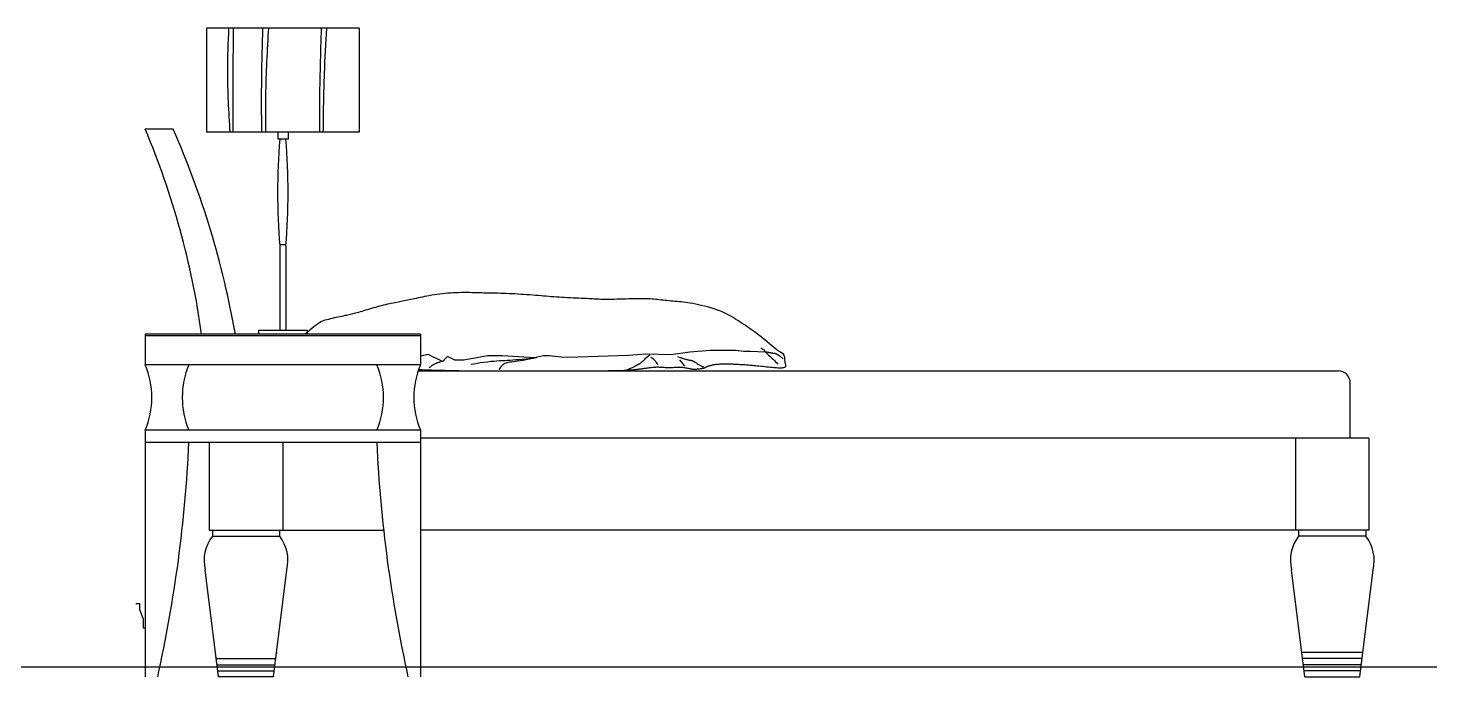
# Model space of a CAD drawing. Header units: inches. Extents: x 11.2 to 54.2, y 16.2 to 41.
# Drawn here: x 25.389 to 27.68, y 28.017 to 29.077 of the extents above; entities that cross this region are included whole.
import ezdxf

# ---------------------------------------------------------------- set-up
doc = ezdxf.new("R2010")
doc.units = ezdxf.units.IN
doc.header["$MEASUREMENT"] = 0
doc.layers.add('1', color=1, linetype='Continuous')
doc.layers.add('4', color=4, linetype='Continuous')

msp = doc.modelspace()

# ---------------------------------------------------------------- linework, layer by layer
at = {"layer": '1'}
for p, q in [((25.6802, 29.077), (25.6802, 28.9068)), ((25.9302, 29.077), (25.6802, 29.077)), ((25.9302, 29.077), (25.9302, 28.9068)), ((25.626, 28.912), (25.5802, 28.912)), ((25.9302, 28.9068), (25.6802, 28.9068)), ((25.7973, 28.8953), (25.7973, 28.9068)), ((25.8142, 28.8953), (25.7973, 28.8953)), ((25.8142, 28.8953), (25.8142, 28.9068)), ((25.8, 28.7234), (25.8102, 28.7234)), ((25.8002, 28.7213), (25.8002, 28.5834)), ((25.8102, 28.7213), (25.8102, 28.5834)), ((26.0302, 28.577), (25.5802, 28.577)), ((25.5802, 28.577), (25.5802, 28.527)), ((26.0302, 28.574), (25.5802, 28.574)), ((25.7654, 28.5834), (25.7654, 28.577)), ((25.7654, 28.5834), (25.8449, 28.5834)), ((25.8449, 28.5834), (25.8449, 28.577)), ((26.0302, 28.577), (26.0302, 28.527)), ((26.4702, 28.5477), (26.4393, 28.5433)), ((26.5033, 28.55), (26.4702, 28.5477)), ((26.5452, 28.55), (26.5033, 28.55)), ((26.5584, 28.5489), (26.5452, 28.55)), ((26.5694, 28.5489), (26.5584, 28.5489)), ((26.5937, 28.5477), (26.5694, 28.5489)), ((26.5894, 28.5518), (26.5864, 28.554)), ((26.5925, 28.5509), (26.5894, 28.5518)), ((26.5937, 28.5477), (26.5925, 28.5509)), ((26.6124, 28.5511), (26.6162, 28.5491)), ((26.6162, 28.5491), (26.6192, 28.5473)), ((26.6192, 28.5473), (26.6215, 28.5457)), ((26.0302, 28.527), (25.5802, 28.527)), ((26.0429, 28.5437), (26.0302, 28.541)), ((26.066, 28.5325), (26.0429, 28.5437)), ((26.0741, 28.5403), (26.066, 28.5325)), ((26.0864, 28.5347), (26.0741, 28.5403)), ((26.1009, 28.5347), (26.0864, 28.5347)), ((26.1399, 28.5414), (26.1009, 28.5347)), ((26.1644, 28.5414), (26.1399, 28.5414)), ((26.1399, 28.5414), (26.1399, 28.5414)), ((26.2165, 28.5383), (26.1644, 28.5414)), ((26.2314, 28.5414), (26.2165, 28.5383)), ((26.2403, 28.5414), (26.2314, 28.5414)), ((26.2603, 28.5393), (26.2403, 28.5414)), ((26.2707, 28.5389), (26.2603, 28.5393)), ((26.3699, 28.5422), (26.2707, 28.5389)), ((26.3985, 28.5444), (26.3699, 28.5422)), ((26.4393, 28.5433), (26.3985, 28.5444)), ((26.4567, 28.5315), (26.454, 28.5351)), ((26.462, 28.5245), (26.4567, 28.5315)), ((26.4983, 28.5237), (26.4977, 28.5234)), ((26.499, 28.524), (26.4983, 28.5237)), ((26.4997, 28.5243), (26.499, 28.524)), ((26.5005, 28.5246), (26.4997, 28.5243)), ((26.5014, 28.5249), (26.5005, 28.5246)), ((26.5024, 28.5251), (26.5014, 28.5249)), ((26.5034, 28.5254), (26.5024, 28.5251)), ((26.5045, 28.5257), (26.5034, 28.5254)), ((26.5056, 28.526), (26.5045, 28.5257)), ((26.5067, 28.5262), (26.5056, 28.526)), ((26.5079, 28.5265), (26.5067, 28.5262)), ((26.509, 28.5267), (26.5079, 28.5265)), ((26.5102, 28.5269), (26.509, 28.5267)), ((26.5114, 28.527), (26.5102, 28.5269)), ((26.5126, 28.5272), (26.5114, 28.527)), ((26.5139, 28.5273), (26.5126, 28.5272)), ((26.5152, 28.5274), (26.5139, 28.5273)), ((26.5165, 28.5275), (26.5152, 28.5274)), ((26.5179, 28.5276), (26.5165, 28.5275)), ((26.5193, 28.5277), (26.5179, 28.5276)), ((26.5207, 28.5277), (26.5193, 28.5277)), ((26.5222, 28.5278), (26.5207, 28.5277)), ((26.5238, 28.5278), (26.5222, 28.5278)), ((26.5254, 28.5279), (26.5238, 28.5278)), ((26.5271, 28.5279), (26.5254, 28.5279)), ((26.5288, 28.5279), (26.5271, 28.5279)), ((26.5306, 28.5279), (26.5288, 28.5279)), ((26.5324, 28.5279), (26.5306, 28.5279)), ((26.5342, 28.5278), (26.5324, 28.5279)), ((26.5361, 28.5278), (26.5342, 28.5278)), ((26.538, 28.5277), (26.5361, 28.5278)), ((26.5399, 28.5277), (26.538, 28.5277)), ((26.5419, 28.5276), (26.5399, 28.5277)), ((26.5439, 28.5275), (26.5419, 28.5276)), ((26.5459, 28.5274), (26.5439, 28.5275)), ((26.5479, 28.5273), (26.5459, 28.5274)), ((26.5498, 28.5272), (26.5479, 28.5273)), ((26.5518, 28.5271), (26.5498, 28.5272)), ((26.5537, 28.527), (26.5518, 28.5271)), ((26.5556, 28.5269), (26.5537, 28.527)), ((26.5575, 28.5268), (26.5556, 28.5269)), ((26.5593, 28.5267), (26.5575, 28.5268)), ((26.561, 28.5266), (26.5593, 28.5267)), ((26.5628, 28.5265), (26.561, 28.5266)), ((26.5646, 28.5263), (26.5628, 28.5265)), ((26.5664, 28.5262), (26.5646, 28.5263)), ((26.5684, 28.526), (26.5664, 28.5262)), ((26.5704, 28.5259), (26.5684, 28.526)), ((26.5726, 28.5257), (26.5704, 28.5259)), ((26.575, 28.5254), (26.5726, 28.5257)), ((26.5775, 28.5252), (26.575, 28.5254)), ((26.5802, 28.5249), (26.5775, 28.5252)), ((26.5832, 28.5246), (26.5802, 28.5249)), ((26.5862, 28.5242), (26.5832, 28.5246)), ((26.5894, 28.5239), (26.5862, 28.5242)), ((26.5925, 28.5235), (26.5894, 28.5239)), ((26.5957, 28.5232), (26.5925, 28.5235)), ((26.6215, 28.5457), (26.623, 28.5441)), ((26.623, 28.5441), (26.6241, 28.5426)), ((26.6241, 28.5426), (26.6247, 28.5412)), ((26.6247, 28.5412), (26.625, 28.5398)), ((26.625, 28.5398), (26.6251, 28.5386)), ((26.6251, 28.5386), (26.625, 28.5374)), ((26.625, 28.5374), (26.625, 28.5362)), ((26.625, 28.5362), (26.625, 28.535)), ((26.625, 28.535), (26.6251, 28.5339)), ((26.6251, 28.5339), (26.6253, 28.5329)), ((26.6253, 28.5329), (26.6255, 28.5318)), ((26.6255, 28.5318), (26.6257, 28.5309)), ((26.6257, 28.5309), (26.6259, 28.5299)), ((26.6259, 28.5299), (26.6262, 28.529)), ((26.6263, 28.5237), (26.626, 28.5233)), ((26.6262, 28.529), (26.6264, 28.5282)), ((26.6266, 28.5242), (26.6263, 28.5237)), ((26.6264, 28.5282), (26.6266, 28.5274)), ((26.6266, 28.5274), (26.6267, 28.5266)), ((26.6267, 28.5247), (26.6266, 28.5242)), ((26.6267, 28.5266), (26.6268, 28.5259)), ((26.6268, 28.5253), (26.6267, 28.5247)), ((26.6268, 28.5259), (26.6268, 28.5253)), ((26.0264, 28.517), (27.5296, 28.517)), ((26.0321, 28.5185), (26.0269, 28.5186)), ((26.0374, 28.5183), (26.0321, 28.5185)), ((26.0428, 28.5182), (26.0374, 28.5183)), ((26.0482, 28.518), (26.0428, 28.5182)), ((26.0536, 28.5178), (26.0482, 28.518)), ((26.0589, 28.5177), (26.0536, 28.5178)), ((26.0642, 28.5175), (26.0589, 28.5177)), ((26.0694, 28.5174), (26.0642, 28.5175)), ((26.0745, 28.5173), (26.0694, 28.5174)), ((26.0794, 28.5172), (26.0745, 28.5173)), ((26.0842, 28.5171), (26.0794, 28.5172)), ((26.0888, 28.517), (26.0842, 28.5171)), ((26.0933, 28.517), (26.0888, 28.517)), ((26.341, 28.517), (26.3367, 28.517)), ((26.3451, 28.517), (26.341, 28.517)), ((26.3491, 28.517), (26.3451, 28.517)), ((26.3528, 28.5171), (26.3491, 28.517)), ((26.3563, 28.5172), (26.3528, 28.5171)), ((26.3596, 28.5173), (26.3563, 28.5172)), ((26.3627, 28.5174), (26.3596, 28.5173)), ((26.3656, 28.5175), (26.3627, 28.5174)), ((26.3683, 28.5177), (26.3656, 28.5175)), ((26.3708, 28.5179), (26.3683, 28.5177)), ((26.3732, 28.5181), (26.3708, 28.5179)), ((26.3754, 28.5183), (26.3732, 28.5181)), ((26.3776, 28.5185), (26.3754, 28.5183)), ((26.3796, 28.5187), (26.3776, 28.5185)), ((26.3816, 28.5189), (26.3796, 28.5187)), ((26.3835, 28.5191), (26.3816, 28.5189)), ((26.3853, 28.5193), (26.3835, 28.5191)), ((26.3871, 28.5195), (26.3853, 28.5193)), ((26.3889, 28.5198), (26.3871, 28.5195)), ((26.3907, 28.52), (26.3889, 28.5198)), ((26.3924, 28.5202), (26.3907, 28.52)), ((26.3941, 28.5204), (26.3924, 28.5202)), ((26.3958, 28.5207), (26.3941, 28.5204)), ((26.3974, 28.5209), (26.3958, 28.5207)), ((26.3991, 28.5211), (26.3974, 28.5209)), ((26.4008, 28.5213), (26.3991, 28.5211)), ((26.4024, 28.5215), (26.4008, 28.5213)), ((26.4041, 28.5217), (26.4024, 28.5215)), ((26.4057, 28.522), (26.4041, 28.5217)), ((26.4074, 28.5221), (26.4057, 28.522)), ((26.4091, 28.5223), (26.4074, 28.5221)), ((26.4108, 28.5225), (26.4091, 28.5223)), ((26.4125, 28.5226), (26.4108, 28.5225)), ((26.4142, 28.5227), (26.4125, 28.5226)), ((26.4159, 28.5228), (26.4142, 28.5227)), ((26.4177, 28.5228), (26.4159, 28.5228)), ((26.4194, 28.5228), (26.4177, 28.5228)), ((26.4212, 28.5227), (26.4194, 28.5228)), ((26.423, 28.5226), (26.4212, 28.5227)), ((26.4249, 28.5225), (26.423, 28.5226)), ((26.4268, 28.5224), (26.4249, 28.5225)), ((26.4287, 28.5223), (26.4268, 28.5224)), ((26.4306, 28.5222), (26.4287, 28.5223)), ((26.4326, 28.5221), (26.4306, 28.5222)), ((26.4346, 28.5221), (26.4326, 28.5221)), ((26.4366, 28.522), (26.4346, 28.5221)), ((26.4386, 28.5221), (26.4366, 28.522)), ((26.4407, 28.5221), (26.4386, 28.5221)), ((26.4428, 28.5222), (26.4407, 28.5221)), ((26.4449, 28.5223), (26.4428, 28.5222)), ((26.447, 28.5224), (26.4449, 28.5223)), ((26.4491, 28.5224), (26.447, 28.5224)), ((26.4511, 28.5225), (26.4491, 28.5224)), ((26.4531, 28.5225), (26.4511, 28.5225)), ((26.4551, 28.5225), (26.4531, 28.5225)), ((26.457, 28.5224), (26.4551, 28.5225)), ((26.4588, 28.5223), (26.457, 28.5224)), ((26.4606, 28.5221), (26.4588, 28.5223)), ((26.4623, 28.5218), (26.4606, 28.5221)), ((26.4639, 28.5216), (26.4623, 28.5218)), ((26.4655, 28.5213), (26.4639, 28.5216)), ((26.467, 28.521), (26.4655, 28.5213)), ((26.4684, 28.5207), (26.467, 28.521)), ((26.4698, 28.5204), (26.4684, 28.5207)), ((26.471, 28.5201), (26.4698, 28.5204)), ((26.4722, 28.5198), (26.471, 28.5201)), ((26.4733, 28.5196), (26.4722, 28.5198)), ((26.4744, 28.5195), (26.4733, 28.5196)), ((26.4754, 28.5194), (26.4744, 28.5195)), ((26.4764, 28.5193), (26.4754, 28.5194)), ((26.4773, 28.5192), (26.4764, 28.5193)), ((26.4783, 28.5192), (26.4773, 28.5192)), ((26.4793, 28.5193), (26.4783, 28.5192)), ((26.4802, 28.5193), (26.4793, 28.5193)), ((26.4813, 28.5194), (26.4802, 28.5193)), ((26.4823, 28.5195), (26.4813, 28.5194)), ((26.4835, 28.5196), (26.4823, 28.5195)), ((26.4846, 28.5197), (26.4835, 28.5196)), ((26.4858, 28.5199), (26.4846, 28.5197)), ((26.4871, 28.5201), (26.4858, 28.5199)), ((26.4882, 28.5203), (26.4871, 28.5201)), ((26.4894, 28.5205), (26.4882, 28.5203)), ((26.4905, 28.5207), (26.4894, 28.5205)), ((26.4916, 28.5209), (26.4905, 28.5207)), ((26.4925, 28.5211), (26.4916, 28.5209)), ((26.4933, 28.5213), (26.4925, 28.5211)), ((26.4941, 28.5215), (26.4933, 28.5213)), ((26.4947, 28.5218), (26.4941, 28.5215)), ((26.4952, 28.522), (26.4947, 28.5218)), ((26.4956, 28.5222), (26.4952, 28.522)), ((26.496, 28.5224), (26.4956, 28.5222)), ((26.4964, 28.5227), (26.496, 28.5224)), ((26.4968, 28.5229), (26.4964, 28.5227)), ((26.4973, 28.5232), (26.4968, 28.5229)), ((26.4977, 28.5234), (26.4973, 28.5232)), ((26.5988, 28.5229), (26.5957, 28.5232)), ((26.6019, 28.5226), (26.5988, 28.5229)), ((26.6047, 28.5223), (26.6019, 28.5226)), ((26.6074, 28.522), (26.6047, 28.5223)), ((26.6099, 28.5218), (26.6074, 28.522)), ((26.6122, 28.5217), (26.6099, 28.5218)), ((26.6142, 28.5216), (26.6122, 28.5217)), ((26.6161, 28.5215), (26.6142, 28.5216)), ((26.6177, 28.5215), (26.6161, 28.5215)), ((26.6192, 28.5215), (26.6177, 28.5215)), ((26.6205, 28.5216), (26.6192, 28.5215)), ((26.6217, 28.5217), (26.6205, 28.5216)), ((26.6227, 28.5218), (26.6217, 28.5217)), ((26.6236, 28.522), (26.6227, 28.5218)), ((26.6244, 28.5223), (26.6236, 28.522)), ((26.625, 28.5226), (26.6244, 28.5223)), ((26.6256, 28.5229), (26.625, 28.5226)), ((26.626, 28.5233), (26.6256, 28.5229)), ((27.5496, 28.407), (27.5496, 28.497)), ((25.5802, 28.42), (25.5802, 28.017)), ((26.0302, 28.42), (25.5802, 28.42)), ((26.0302, 28.42), (26.0302, 28.017)), ((26.0302, 28.4), (25.5802, 28.4)), ((25.685, 28.4), (25.685, 28.257)), ((25.805, 28.4), (25.805, 28.257)), ((27.5802, 28.407), (26.0302, 28.407)), ((27.4602, 28.407), (27.4602, 28.257)), ((27.5802, 28.407), (27.5802, 28.257)), ((25.685, 28.257), (25.9699, 28.257)), ((25.69, 28.257), (25.69, 28.247)), ((25.8, 28.257), (25.8, 28.247)), ((27.5802, 28.257), (26.0302, 28.257)), ((27.4652, 28.257), (27.4652, 28.247)), ((27.5752, 28.257), (27.5752, 28.247)), ((25.69, 28.247), (25.8, 28.247)), ((27.5752, 28.247), (27.4652, 28.247)), ((25.7, 28.017), (25.6783, 28.1919)), ((25.79, 28.017), (25.8116, 28.1919)), ((27.4752, 28.017), (27.4536, 28.1919)), ((27.5652, 28.017), (27.5868, 28.1919)), ((25.5652, 28.137), (25.5712, 28.137)), ((25.5712, 28.137), (25.5712, 28.127)), ((25.5712, 28.127), (25.5772, 28.112)), ((25.5772, 28.112), (25.5772, 28.097)), ((25.5772, 28.097), (25.5802, 28.097)), ((25.6943, 28.057), (25.695, 28.057)), ((25.6957, 28.047), (25.7942, 28.047)), ((25.7949, 28.057), (25.7957, 28.057)), ((27.5709, 28.057), (27.4695, 28.057)), ((27.5694, 28.047), (27.4709, 28.047)), ((25.6971, 28.037), (25.7928, 28.037)), ((25.6985, 28.027), (25.7914, 28.027)), ((27.568, 28.037), (27.4723, 28.037)), ((27.5666, 28.027), (27.4738, 28.027)), ((25.79, 28.017), (25.7, 28.017)), ((27.4752, 28.017), (27.5652, 28.017))]:
    msp.add_line(p, q, dxfattribs=at)
for points in [[(26.6124, 28.5511), (26.604, 28.5583), (26.5968, 28.5644), (26.5905, 28.5695), (26.5851, 28.5738), (26.5803, 28.5774), (26.5762, 28.5805), (26.5725, 28.5831), (26.5691, 28.5854), (26.5659, 28.5876), (26.5627, 28.5898), (26.5595, 28.592), (26.5561, 28.5943), (26.5526, 28.5967), (26.549, 28.5991), (26.5452, 28.6016), (26.5413, 28.604), (26.5373, 28.6064), (26.5331, 28.6087), (26.5287, 28.6109), (26.5241, 28.613), (26.5194, 28.615), (26.5145, 28.6168), (26.5095, 28.6185), (26.5045, 28.6201), (26.4994, 28.6215), (26.4944, 28.6228), (26.4894, 28.624), (26.4846, 28.625), (26.4799, 28.626), (26.4754, 28.6268), (26.4711, 28.6275), (26.4671, 28.6281), (26.4632, 28.6287), (26.4595, 28.6291), (26.456, 28.6295), (26.4525, 28.6299), (26.4492, 28.6302), (26.4459, 28.6305), (26.4427, 28.6308), (26.4394, 28.6311), (26.4362, 28.6314), (26.433, 28.6317), (26.4298, 28.6321), (26.4266, 28.6324), (26.4235, 28.6327), (26.4204, 28.6331), (26.4174, 28.6334), (26.4144, 28.6337), (26.4116, 28.634), (26.4088, 28.6342), (26.4062, 28.6344), (26.4035, 28.6345), (26.401, 28.6346), (26.3983, 28.6347), (26.3956, 28.6348), (26.3928, 28.6348), (26.3898, 28.6348), (26.3866, 28.6347), (26.3831, 28.6347), (26.3793, 28.6346), (26.3751, 28.6345), (26.3707, 28.6344), (26.3661, 28.6342), (26.3613, 28.6341), (26.3565, 28.634), (26.3517, 28.6339), (26.347, 28.6338), (26.3425, 28.6337), (26.3383, 28.6337), (26.3344, 28.6337), (26.3308, 28.6337), (26.3277, 28.6337), (26.3248, 28.6338), (26.322, 28.6339), (26.3194, 28.634), (26.3168, 28.6342), (26.3141, 28.6343), (26.3114, 28.6345), (26.3084, 28.6347), (26.3051, 28.6349), (26.3015, 28.6351), (26.2976, 28.6352), (26.2934, 28.6354), (26.289, 28.6356), (26.2845, 28.6358), (26.2798, 28.636), (26.2751, 28.6362), (26.2704, 28.6365), (26.2657, 28.6367), (26.2611, 28.637), (26.2566, 28.6373), (26.2523, 28.6376), (26.2481, 28.6379), (26.2439, 28.6382), (26.2397, 28.6385), (26.2355, 28.6389), (26.2313, 28.6392), (26.2271, 28.6396), (26.2227, 28.6399), (26.2183, 28.6403), (26.2137, 28.6407), (26.209, 28.641), (26.2042, 28.6414), (26.1993, 28.6417), (26.1944, 28.642), (26.1895, 28.6423), (26.1846, 28.6426), (26.1798, 28.6429), (26.175, 28.6431), (26.1704, 28.6433), (26.1658, 28.6435), (26.1614, 28.6436), (26.1571, 28.6437), (26.1529, 28.6438), (26.1488, 28.6439), (26.1449, 28.6439), (26.1411, 28.644), (26.1374, 28.6441), (26.1338, 28.6441), (26.1303, 28.6442), (26.1269, 28.6443), (26.1236, 28.6444), (26.1203, 28.6445), (26.1171, 28.6446), (26.1138, 28.6447), (26.1105, 28.6448), (26.1071, 28.6449), (26.1036, 28.6449), (26.1, 28.6449), (26.0962, 28.6448), (26.0922, 28.6447), (26.0881, 28.6445), (26.0838, 28.6443), (26.0794, 28.644), (26.0749, 28.6437), (26.0705, 28.6433), (26.066, 28.6429), (26.0615, 28.6424), (26.0571, 28.6418), (26.0528, 28.6412), (26.0486, 28.6405), (26.0445, 28.6398), (26.0406, 28.6391), (26.0368, 28.6384), (26.0332, 28.6376), (26.0296, 28.6368), (26.0262, 28.6361), (26.023, 28.6353), (26.0199, 28.6346), (26.0169, 28.634), (26.0141, 28.6334), (26.0114, 28.6328), (26.0088, 28.6323), (26.0062, 28.6318), (26.0037, 28.6313), (26.0012, 28.6308), (25.9987, 28.6304), (25.9962, 28.6299), (25.9936, 28.6294), (25.991, 28.6289), (25.9882, 28.6283), (25.9854, 28.6277), (25.9824, 28.6271), (25.9794, 28.6264), (25.9762, 28.6257), (25.9731, 28.6249), (25.9698, 28.6242), (25.9666, 28.6234), (25.9633, 28.6225), (25.9599, 28.6216), (25.9566, 28.6207), (25.9532, 28.6198), (25.9499, 28.6188), (25.9466, 28.6178), (25.9434, 28.6169), (25.9402, 28.6159), (25.9372, 28.615), (25.9343, 28.6142), (25.9315, 28.6133), (25.9289, 28.6126), (25.9264, 28.6119), (25.9241, 28.6113), (25.9219, 28.6107), (25.9198, 28.6102), (25.9177, 28.6096), (25.9156, 28.6092), (25.9135, 28.6087), (25.9113, 28.6082), (25.909, 28.6077), (25.9066, 28.6072), (25.904, 28.6066), (25.9012, 28.606), (25.8983, 28.6054), (25.8953, 28.6047), (25.8922, 28.6041), (25.8891, 28.6034), (25.886, 28.6026), (25.8829, 28.6019), (25.8799, 28.6011), (25.8769, 28.6004), (25.874, 28.5996), (25.8709, 28.5985), (25.8675, 28.5969), (25.8634, 28.5945), (25.8585, 28.5911), (25.8526, 28.5864), (25.8453, 28.5802), (25.8418, 28.577)], [(26.623, 28.5364), (26.6221, 28.5372), (26.6212, 28.5379), (26.6203, 28.5386), (26.6195, 28.5392), (26.6187, 28.5399), (26.618, 28.5404), (26.6172, 28.541), (26.6166, 28.5415), (26.6159, 28.5419), (26.6153, 28.5424), (26.6148, 28.5428), (26.6143, 28.5431), (26.6138, 28.5434), (26.6133, 28.5437), (26.6128, 28.544), (26.6123, 28.5442), (26.6118, 28.5444), (26.6113, 28.5446), (26.6108, 28.5448), (26.6102, 28.545), (26.6095, 28.5451), (26.6089, 28.5453), (26.6081, 28.5454), (26.6074, 28.5455), (26.6066, 28.5456), (26.6058, 28.5458), (26.605, 28.5459), (26.6041, 28.546), (26.6033, 28.5461), (26.6025, 28.5463), (26.6017, 28.5464), (26.6009, 28.5466), (26.6001, 28.5467), (26.5993, 28.5469), (26.5985, 28.5471), (26.5976, 28.5472), (26.5967, 28.5474), (26.5958, 28.5475), (26.5947, 28.5476), (26.5937, 28.5477)], [(26.5947, 28.547), (26.5969, 28.5448), (26.599, 28.5428), (26.6011, 28.5409), (26.603, 28.5391), (26.6049, 28.5373), (26.6068, 28.5356), (26.6087, 28.5338), (26.6105, 28.532), (26.6123, 28.5301), (26.6142, 28.528)], [(26.0691, 28.5334), (26.067, 28.5328), (26.0651, 28.5322), (26.0634, 28.5317), (26.0619, 28.5312), (26.0605, 28.5308), (26.0593, 28.5304), (26.0582, 28.53), (26.0571, 28.5296), (26.0561, 28.5292), (26.0551, 28.5289), (26.0541, 28.5284), (26.0531, 28.528), (26.0521, 28.5275), (26.051, 28.527), (26.05, 28.5264), (26.049, 28.5258), (26.0479, 28.525), (26.0468, 28.5242), (26.0457, 28.5233), (26.0446, 28.5222)], [(26.113, 28.5279), (26.1207, 28.5293), (26.1276, 28.5304), (26.1339, 28.5313), (26.1397, 28.532), (26.1449, 28.5326), (26.1499, 28.533), (26.1545, 28.5334), (26.159, 28.5337), (26.1633, 28.5339), (26.1676, 28.5342), (26.172, 28.5344), (26.1765, 28.5347), (26.1811, 28.535), (26.1859, 28.5353), (26.1909, 28.5357), (26.1961, 28.5362), (26.2015, 28.5367), (26.2072, 28.5373), (26.2133, 28.5379), (26.2196, 28.5387)], [(26.2196, 28.5387), (26.2137, 28.5372), (26.2082, 28.536), (26.203, 28.5349), (26.1981, 28.5341), (26.1935, 28.5333), (26.1893, 28.5327), (26.1855, 28.5322), (26.182, 28.5318), (26.1788, 28.5314), (26.176, 28.531), (26.1735, 28.5306), (26.1714, 28.5301), (26.1694, 28.5295), (26.1677, 28.5288), (26.1661, 28.5279), (26.1646, 28.5268), (26.1631, 28.5254), (26.1616, 28.5237), (26.16, 28.5216), (26.1582, 28.5191)], [(26.405, 28.543), (26.4026, 28.5411), (26.4004, 28.5394), (26.3986, 28.5378), (26.397, 28.5364), (26.3956, 28.5352), (26.3944, 28.5341), (26.3934, 28.5331), (26.3925, 28.5322), (26.3917, 28.5314), (26.391, 28.5307), (26.3904, 28.5301), (26.3897, 28.5296), (26.3891, 28.5291), (26.3885, 28.5287), (26.3879, 28.5284), (26.3874, 28.5281), (26.3868, 28.5278), (26.3863, 28.5275), (26.3858, 28.5273), (26.3853, 28.5271), (26.3849, 28.5268), (26.3844, 28.5266), (26.3839, 28.5263), (26.3834, 28.526), (26.3828, 28.5257), (26.3822, 28.5254), (26.3816, 28.525), (26.3808, 28.5246), (26.3801, 28.5242), (26.3792, 28.5237), (26.3782, 28.5232), (26.3772, 28.5226), (26.376, 28.522), (26.3747, 28.5214), (26.3733, 28.5208), (26.3718, 28.5201), (26.3702, 28.5194), (26.3684, 28.5188), (26.3665, 28.5181), (26.3645, 28.5174)], [(26.4178, 28.5271), (26.4167, 28.5289), (26.4158, 28.5304), (26.415, 28.5316), (26.4142, 28.5326), (26.4134, 28.5336), (26.4125, 28.5345), (26.4114, 28.5354), (26.4101, 28.5364), (26.4084, 28.5376), (26.4064, 28.539)], [(26.4928, 28.5232), (26.492, 28.5235), (26.4911, 28.5238), (26.4902, 28.5243), (26.4892, 28.5248), (26.4881, 28.5253), (26.4871, 28.5258), (26.4861, 28.5264), (26.485, 28.527), (26.484, 28.5276), (26.4831, 28.5282), (26.4821, 28.5288), (26.4812, 28.5294), (26.4804, 28.5299), (26.4796, 28.5305), (26.4788, 28.531), (26.4781, 28.5314), (26.4773, 28.5319), (26.4766, 28.5323), (26.4759, 28.5326), (26.4753, 28.5329), (26.4746, 28.5332), (26.4739, 28.5334), (26.4732, 28.5336), (26.4725, 28.5338), (26.4718, 28.5339), (26.471, 28.5341), (26.4702, 28.5342), (26.4694, 28.5343), (26.4685, 28.5345), (26.4676, 28.5347), (26.4666, 28.5349), (26.4655, 28.5351), (26.4643, 28.5354), (26.463, 28.5358), (26.4615, 28.5362), (26.4599, 28.5367), (26.458, 28.5373), (26.4559, 28.5381), (26.4536, 28.5389), (26.4509, 28.5399)]]:
    msp.add_lwpolyline(points, dxfattribs=at)
for centre, radius, start, end in [((24.3568, 28.3948), 1.3282, 7.8858, 22.9182), ((24.2852, 28.3221), 1.4648, 10.023, 23.7498), ((26.8613, 28.8083), 1.0647, 175.3118, 184.6882), ((24.7491, 28.8083), 1.0647, 355.3118, 4.6882), ((25.454, 28.4735), 0.1371, 337.0297, 22.9703), ((25.7779, 28.4735), 0.1371, 157.0297, 202.9703), ((25.8325, 28.4735), 0.1371, 337.0297, 22.9703), ((26.1564, 28.4735), 0.1371, 157.0297, 202.9703), ((27.5296, 28.497), 0.02, 0, 90), ((23.4094, 28.5039), 2.2447, 347.4731, 357.3481), ((28.201, 28.5039), 2.2447, 182.6519, 192.5269), ((25.7415, 28.2074), 0.065, 142.418, 193.7647), ((25.7483, 28.2073), 0.0652, 346.3104, 37.5069), ((27.5169, 28.2073), 0.0652, 142.4931, 193.6896), ((27.5237, 28.2074), 0.065, 346.2353, 37.582)]:
    msp.add_arc(centre, radius, start, end, dxfattribs=at)
for points in [[(25.7165, 29.077), (25.7146, 29.0067), (25.7185, 28.9068)], [(25.7242, 29.077), (25.7233, 28.9741), (25.7233, 28.9068)], [(25.7721, 29.077), (25.7702, 28.9952), (25.7702, 28.9068)], [(25.7817, 29.077), (25.7769, 28.9674), (25.7769, 28.9068)], [(25.8679, 29.077), (25.8651, 28.955), (25.8651, 28.9068)]]:
    msp.add_spline(points, degree=3, dxfattribs=at)
msp.add_open_spline([(25.8766, 29.077), (25.8751, 29.0523), (25.8718, 28.9956), (25.8712, 28.9388), (25.8708, 28.9068)], degree=3, knots=[0, 0, 0, 0, 74.265608, 170.281565, 170.281565, 170.281565, 170.281565], dxfattribs=at)
at = {"layer": '4'}
msp.add_line((11.4922, 28.0336), (31.8184, 28.0336), dxfattribs=at)

doc.saveas('drawing.dxf')
